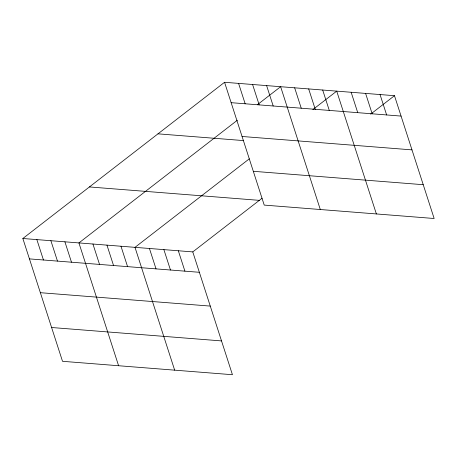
<?xml version="1.0" encoding="UTF-8"?>
<svg xmlns="http://www.w3.org/2000/svg" width="457" height="457" viewBox="0 0 457 457"><rect width="100%" height="100%" fill="white"/><g stroke="black" fill="none" stroke-linecap="round" stroke-linejoin="round"><path stroke-width="0.69" d="M22.85 238.497L192.774 251.904L232.442 374.717L62.518 361.31L22.85 238.497L224.558 82.283L394.482 95.69L434.15 218.503L264.226 205.096L224.558 82.283M237.366 120.22L78.924 242.924L118.592 365.731M257.337 104.75L280.632 86.71L320.3 209.517M249.299 158.83L134.998 247.346L174.665 370.159M312.856 109.606L336.712 91.132L376.374 213.945M192.774 251.904L262.078 198.229M370.633 114.164L394.482 95.69M231.145 102.676L401.069 116.084M242.061 136.477L411.986 149.879M157.996 133.838L243.512 140.585M253.309 171.295L423.233 184.702M89.412 186.947L259.336 200.355M29.437 258.891L199.361 272.298M40.353 292.691L210.277 306.093M51.601 327.509L221.525 340.916M380.041 94.553L386.628 114.941M365.594 93.411L372.181 113.804M351.153 92.274L357.74 112.662M322.693 90.029L329.28 110.417M308.675 88.921L315.256 109.314M294.656 87.813L301.237 108.206M266.614 85.602L273.2 105.995M252.595 84.499L259.182 104.887M238.577 83.391L245.163 103.785M178.327 250.767L184.914 271.155M163.886 249.625L170.472 270.018M149.445 248.488L156.031 268.876M120.979 246.243L127.566 266.631M106.961 245.135L113.547 265.528M92.942 244.027L99.529 264.42M64.905 241.816L71.492 262.209M50.887 240.713L57.473 261.101M36.868 239.605L43.455 259.999"/></g></svg>
